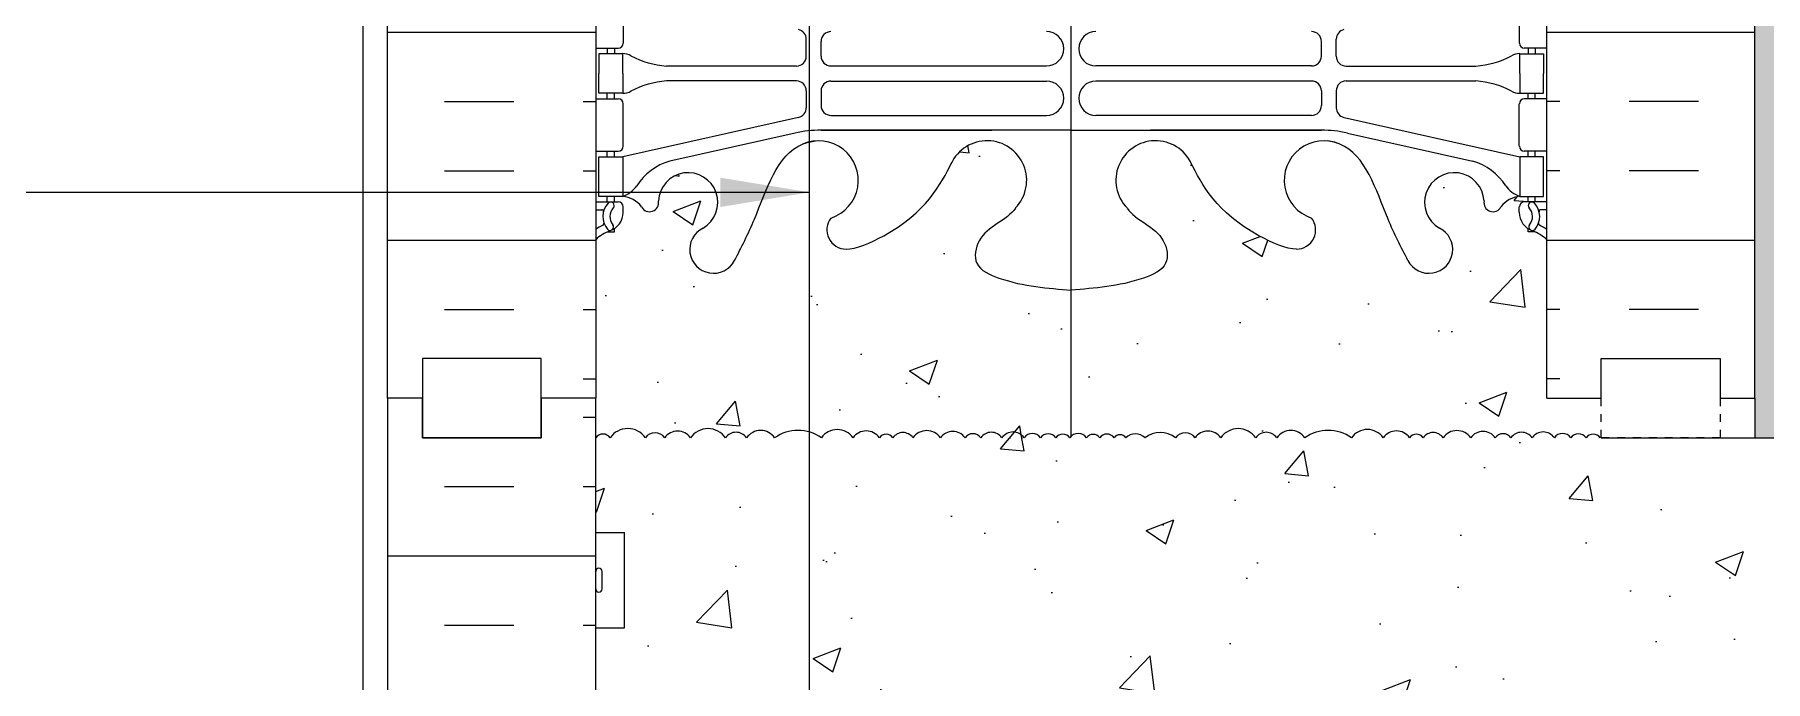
# Model space of a CAD drawing. Header units: inches. Extents: x 99.6 to 151.4, y 81.8 to 160.
# Drawn here: x 117.17 to 139.01, y 137.46 to 145.62 of the extents above; entities that cross this region are included whole.
import ezdxf

# ---------------------------------------------------------------- set-up
doc = ezdxf.new("R2010")
doc.units = ezdxf.units.IN
doc.header["$LTSCALE"] = 0.5
doc.header["$MEASUREMENT"] = 0
doc.linetypes.add('DASHED2', pattern=[0.375, 0.25, -0.125])
for name, color, linetype in [('HATCH', 12, 'Continuous'), ('line25', 2, 'Continuous'), ('LINE3', 3, 'Continuous'), ('LINE50', 5, 'Continuous'), ('LINE9', 9, 'Continuous'), ('TEXT', 4, 'Continuous'), ('Web_Edge', 9, 'Continuous')]:
    doc.layers.add(name, color=color, linetype=linetype)
doc.styles.add('DIM', font='romans.shx', dxfattribs={"width": 0.7})
doc.dimstyles.new('ext_12', dxfattribs={"dimscale": 12, "dimtxt": 0.09375, "dimasz": 0.09375, "dimexe": 0.09375, "dimexo": 0.0625, "dimgap": 0.0625, "dimtad": 1, "dimdec": 1, "dimzin": 3, "dimdsep": 46, "dimlunit": 4, "dimtxsty": 'DIM', "dimcen": 0.09, "dimdle": 0.09375, "dimclrt": 4, "dimadec": 0, "dimazin": 0, "dimtfac": 1, "dimtdec": 1, "dimtmove": 2, "dimatfit": 3, "dimfxl": 1, "dimfrac": 2, "dimtolj": 1, "dimtzin": 0, "dimarcsym": 0})

# ---------------------------------------------------------------- blocks, each defined once
blk = doc.blocks.new('12-inch Hinge Pin Web')
at = {"layer": 'Web_Edge'}
for p, q in [((350.169, 198.016), (350.169, 197.481)), ((361.477, 198.016), (361.477, 197.481)), ((349.823, 197.418), (350.107, 197.418)), ((349.969, 197.418), (349.969, 197.348)), ((350.059, 197.418), (350.059, 197.348)), ((352.48, 197.317), (352.48, 197.53)), ((352.667, 197.318), (352.667, 197.502)), ((358.98, 197.318), (358.98, 197.502)), ((359.167, 197.317), (359.167, 197.53)), ((361.823, 197.418), (361.54, 197.418)), ((361.587, 197.418), (361.587, 197.348)), ((361.677, 197.418), (361.677, 197.348)), ((352.355, 197.192), (350.717, 197.192)), ((352.355, 197.004), (350.717, 197.004)), ((352.792, 197.193), (355.511, 197.193)), ((352.792, 197.003), (355.511, 197.003)), ((358.855, 197.193), (356.135, 197.193)), ((358.855, 197.003), (356.135, 197.003)), ((359.292, 197.192), (360.93, 197.192)), ((359.292, 197.004), (360.93, 197.004)), ((349.823, 196.778), (350.107, 196.778)), ((349.969, 196.778), (349.969, 196.848)), ((350.059, 196.778), (350.059, 196.848)), ((352.48, 196.879), (352.48, 196.667)), ((352.667, 196.878), (352.667, 196.694)), ((358.98, 196.878), (358.98, 196.694)), ((359.167, 196.879), (359.167, 196.667)), ((361.823, 196.778), (361.54, 196.778)), ((361.587, 196.778), (361.587, 196.848)), ((361.677, 196.778), (361.677, 196.848)), ((352.382, 196.545), (350.164, 196.048)), ((350.169, 196.181), (350.169, 196.716)), ((352.792, 196.569), (355.511, 196.569)), ((358.855, 196.569), (356.135, 196.569)), ((359.265, 196.545), (361.482, 196.048)), ((361.477, 196.181), (361.477, 196.716)), ((352.339, 196.347), (350.758, 195.994)), ((352.666, 196.383), (354.823, 196.383)), ((355.823, 196.383), (352.666, 196.383)), ((355.823, 196.383), (358.981, 196.383)), ((358.981, 196.383), (356.823, 196.383)), ((359.308, 196.347), (360.889, 195.994)), ((349.823, 196.118), (350.107, 196.118)), ((349.969, 196.048), (349.969, 196.118)), ((350.059, 196.048), (350.059, 196.118)), ((361.823, 196.118), (361.54, 196.118)), ((361.587, 196.048), (361.587, 196.118)), ((361.677, 196.048), (361.677, 196.118)), ((349.823, 195.478), (350.107, 195.478)), ((349.969, 195.478), (349.969, 195.548)), ((350.059, 195.478), (350.059, 195.548)), ((361.823, 195.478), (361.54, 195.478)), ((361.587, 195.478), (361.587, 195.548)), ((361.677, 195.478), (361.677, 195.548)), ((349.823, 195.378), (349.901, 195.378)), ((350.169, 195.348), (350.169, 195.416)), ((361.477, 195.348), (361.477, 195.416)), ((361.823, 195.378), (361.746, 195.378)), ((349.969, 195.099), (350.059, 195.099)), ((350.059, 195.099), (350.059, 195.141)), ((361.587, 195.099), (361.587, 195.141)), ((361.677, 195.099), (361.587, 195.099))]:
    blk.add_line(p, q, dxfattribs=at)
for points in [[(350.164, 197.098), (350.164, 197.348), (349.864, 197.348), (349.864, 197.098)], [(361.482, 197.098), (361.482, 197.348), (361.782, 197.348), (361.782, 197.098)], [(350.164, 197.098), (350.164, 196.848), (349.864, 196.848), (349.864, 197.098)], [(361.482, 197.098), (361.482, 196.848), (361.782, 196.848), (361.782, 197.098)]]:
    blk.add_lwpolyline(points, dxfattribs=at)
for points in [[(349.864, 196.048), (350.164, 196.048), (350.164, 195.548), (349.864, 195.548)], [(361.782, 196.048), (361.482, 196.048), (361.482, 195.548), (361.782, 195.548)]]:
    blk.add_lwpolyline(points, close=True, dxfattribs=at)
for centre, radius, start, end in [((352.355, 197.53), 0.125, 0, 77.3767), ((359.292, 197.53), 0.125, 102.6233, 180), ((350.107, 197.481), 0.0625, 270, 0), ((352.792, 197.502), 0.125, 90, 180), ((355.511, 197.41), 0.217, 270, 90), ((356.135, 197.41), 0.217, 90, 270), ((358.855, 197.502), 0.125, 0, 90), ((361.54, 197.481), 0.0625, 180, 270), ((350.16, 197.13), 0.219, 60.4937, 88.92), ((350.806, 198.359), 1.17, 242.6365, 265.6505), ((352.355, 197.317), 0.125, 270, 0), ((352.792, 197.318), 0.125, 180, 270), ((358.855, 197.318), 0.125, 270, 360), ((359.292, 197.317), 0.125, 180, 270), ((360.841, 198.359), 1.17, 274.3495, 297.3635), ((361.487, 197.13), 0.219, 91.08, 119.5063), ((350.806, 195.837), 1.17, 94.3495, 117.3635), ((352.355, 196.879), 0.125, 0, 90), ((352.792, 196.878), 0.125, 90, 180), ((355.511, 196.786), 0.217, 270, 90), ((356.135, 196.786), 0.217, 90, 270), ((358.855, 196.878), 0.125, 0, 90), ((359.292, 196.879), 0.125, 90, 180), ((360.841, 195.837), 1.17, 62.6365, 85.6505), ((350.107, 196.716), 0.0625, 0, 90), ((350.16, 197.067), 0.219, 271.08, 299.5063), ((361.487, 197.067), 0.219, 240.4937, 268.92), ((361.54, 196.716), 0.0625, 90, 180), ((352.355, 196.667), 0.125, 282.6233, 0), ((352.792, 196.694), 0.125, 180, 270), ((358.855, 196.694), 0.125, 270, 0), ((359.292, 196.667), 0.125, 180, 257.3767), ((352.666, 194.883), 1.5, 90, 102.5865), ((358.981, 194.883), 1.5, 77.4135, 90), ((350.107, 196.181), 0.0625, 270, 0), ((352.636, 195.75), 0.5, 288.2063, 113.7861), ((354.761, 195.75), 0.5, 315.8125, 155.181), ((356.886, 195.75), 0.5, 24.819, 224.1875), ((359.011, 195.75), 0.5, 66.2139, 251.7937), ((361.54, 196.181), 0.0625, 180, 270), ((350.965, 195.28), 0.743, 106.1893, 147.2081), ((360.682, 195.28), 0.743, 32.7919, 73.8107), ((350.042, 195.891), 0.364, 289.6613, 325.0225), ((350.989, 195.472), 0.375, 300.1325, 177.0763), ((360.657, 195.472), 0.375, 2.9237, 239.8675), ((361.605, 195.891), 0.364, 214.9775, 250.3387), ((350.163, 195.294), 0.25, 137.5391, 219.8855), ((350.012, 195.432), 0.045, 317.5391, 137.5391), ((350.107, 195.416), 0.0625, 360, 90), ((350.127, 195.199), 0.352, 38.4669, 83.8709), ((350.504, 195.467), 0.113, 205.9431, 12.1844), ((361.143, 195.467), 0.113, 167.8156, 334.0569), ((361.52, 195.199), 0.352, 96.1291, 141.5331), ((361.54, 195.416), 0.0625, 90, 180), ((361.635, 195.432), 0.045, 42.4609, 222.4609), ((361.484, 195.294), 0.25, 320.1145, 42.4609), ((349.902, 195.359), 0.0196, 344.5099, 90.5968), ((350.163, 195.294), 0.16, 137.5391, 219.9999), ((349.919, 195.348), 0.25, 289.4712, 360), ((352.982, 195.125), 0.242, 141.7673, 270), ((358.665, 195.125), 0.242, 270, 38.2327), ((361.727, 195.348), 0.25, 180, 250.5288), ((361.484, 195.294), 0.16, 320.0001, 42.4609), ((361.745, 195.359), 0.0196, 89.4032, 195.4901), ((350.169, 194.641), 0.6, 114.9252, 125.2168), ((350.169, 194.641), 0.5, 109.4712, 133.7891), ((349.907, 195.204), 0.021, 296.0043, 16.536), ((350.005, 195.163), 0.045, 220.8121, 38.552), ((351.309, 194.878), 0.3, 116.0575, 332.403), ((360.337, 194.878), 0.3, 207.597, 63.9425), ((361.641, 195.163), 0.045, 141.448, 319.1879), ((361.477, 194.641), 0.5, 46.2109, 70.5288), ((361.74, 195.204), 0.021, 163.464, 243.9957), ((361.477, 194.641), 0.6, 54.7832, 65.0748)]:
    blk.add_arc(centre, radius, start, end, dxfattribs=at)
for points in [[(352.667, 197.323), (352.667, 197.497)], [(358.98, 197.323), (358.98, 197.497)], [(352.667, 196.873), (352.667, 196.699)], [(358.98, 196.873), (358.98, 196.699)]]:
    blk.add_open_spline(points, degree=1, dxfattribs=at)
for points, knots in [([(351.575, 194.739), (351.661, 194.906), (351.914, 195.396), (352.128, 196.145), (352.538, 196.24), (352.595, 196.248)], [0, 0, 0, 0, 0.579211, 1.703896, 1.875321, 1.875321, 1.875321, 1.875321]), ([(360.072, 194.739), (359.986, 194.906), (359.733, 195.396), (359.519, 196.145), (359.109, 196.24), (359.052, 196.248)], [0, 0, 0, 0, 0.579211, 1.703896, 1.875321, 1.875321, 1.875321, 1.875321]), ([(352.982, 194.883), (353.103, 194.881), (353.937, 195.239), (354.176, 195.695), (354.317, 195.979)], [0.038125, 0.038125, 0.038125, 0.038125, 0.320663, 1.258119, 1.258119, 1.258119, 1.258119]), ([(358.665, 194.883), (358.544, 194.881), (357.71, 195.239), (357.471, 195.695), (357.33, 195.979)], [0.038125, 0.038125, 0.038125, 0.038125, 0.320663, 1.258119, 1.258119, 1.258119, 1.258119]), ([(355.119, 195.401), (355.012, 195.238), (354.652, 195.148), (354.575, 194.652), (355.123, 194.416), (355.527, 194.388), (355.823, 194.367)], [0.229407, 0.229407, 0.229407, 0.229407, 0.844432, 1.128849, 1.464331, 2.389004, 2.389004, 2.389004, 2.389004]), ([(356.527, 195.401), (356.635, 195.238), (356.995, 195.148), (357.072, 194.652), (356.524, 194.416), (356.12, 194.388), (355.823, 194.367)], [0.229407, 0.229407, 0.229407, 0.229407, 0.844432, 1.128849, 1.464331, 2.389004, 2.389004, 2.389004, 2.389004])]:
    blk.add_open_spline(points, degree=3, knots=knots, dxfattribs=at)

msp = doc.modelspace()

# ---------------------------------------------------------------- hatches: boundary and pattern name
at = {"layer": 'HATCH'}
h = msp.add_hatch(dxfattribs=at)
h.set_pattern_fill('INSUL', color=256, scale=7, style=0)
h.set_pattern_definition([(0, (-2801.9145, -255.975), (0, 2.625), []), (0, (-2801.9145, -255.1), (0, 2.625), [0.875, -0.875]), (0, (-2801.9145, -254.225), (0, 2.625), [0.875, -0.875])])
h.paths.add_polyline_path([(121.622, 141.034), (122.06, 141.034), (122.06, 141.534), (123.56, 141.534), (123.56, 141.034), (124.247, 141.034), (124.247, 159.034), (123.56, 159.034), (123.56, 159.534), (122.06, 159.534), (122.06, 159.034), (121.622, 159.034)])
h = msp.add_hatch(dxfattribs=at)
h.set_pattern_fill('INSUL', color=256, scale=7, style=0)
h.set_pattern_definition([(180, (3062.4086, -255.975), (0, 2.625), []), (180, (3062.4086, -255.1), (0, 2.625), [0.875, -0.875]), (180, (3062.4086, -254.225), (0, 2.625), [0.875, -0.875])])
h.paths.add_polyline_path([(138.872, 141.034), (138.435, 141.034), (138.435, 141.534), (136.935, 141.534), (136.935, 141.034), (136.247, 141.034), (136.247, 159.034), (136.935, 159.034), (136.935, 159.534), (138.435, 159.534), (138.435, 159.034), (138.872, 159.034)])
h = msp.add_hatch(dxfattribs=at)
h.set_pattern_fill('AR-SAND', color=256, scale=0.5, style=0)
h.set_pattern_definition([(37.5, (-92.5193, 2.6143), (-0.0314967, 0.9634119), [0, -0.76, 0, -0.85, 0, -0.8125]), (7.5, (-92.5193, 2.6143), (0.8848884, 1.411073), [0, -0.41, 0, -0.685, 0, -0.2625]), (327.5, (-93.1343, 2.6143), (1.557071, 0.0028295), [0, -0.25, 0, -0.9, 0, -1.175]), (317.5, (-93.1343, 2.6143), (1.503063, 0.438838), [0, -0.125, 0, -0.59, 0, -0.675])])
h.paths.add_polyline_path([(139.372, 116.947), (138.872, 116.947), (138.872, 114.034), (139.372, 114.034)])
h.paths.add_polyline_path([(139.372, 132.534), (138.872, 132.534), (138.872, 132.06), (139.372, 132.06)])
h.paths.add_polyline_path([(139.372, 117.034), (138.872, 117.034), (138.872, 132.034), (139.372, 132.034)])
h.paths.add_polyline_path([(139.372, 140.534), (138.872, 140.534), (138.872, 159.034), (139.372, 159.034)])
h = msp.add_hatch(dxfattribs=at)
h.set_pattern_fill('AR-CONC', color=256, scale=0.5)
edge = h.paths.add_edge_path()
edge.add_arc((135.901, 142.674), 0.5, 46.2109, 66.4218)
edge.add_line((136.101, 143.132), (136.011, 143.132))
edge.add_line((136.011, 143.132), (136.011, 143.174))
edge.add_arc((136.151, 143.381), 0.25, 180, 235.9442, ccw=False)
edge.add_line((135.901, 143.381), (135.901, 143.448))
edge.add_arc((135.964, 143.448), 0.0625, 90, 180, ccw=False)
edge.add_line((135.964, 143.511), (136.011, 143.511))
edge.add_line((136.011, 143.511), (136.011, 143.581))
edge.add_line((136.011, 143.581), (135.906, 143.581))
edge.add_arc((135.944, 143.231), 0.352, 96.1291, 141.5331)
edge.add_arc((135.566, 143.499), 0.113, 167.8156, 334.0569, ccw=False)
edge.add_arc((135.081, 143.504), 0.375, 2.9237, 239.8675)
edge.add_arc((134.761, 142.91), 0.3, -152.403, 63.9425, ccw=False)
edge.add_spline(control_points=[(134.495, 142.772), (134.429, 142.9), (134.362, 143.029), (134.299, 143.168)], knot_values=[0, 0, 0, 0, 0.447744, 0.447744, 0.447744, 0.447744], degree=3, periodic=0)
edge.add_spline(control_points=[(134.299, 143.168), (134.28, 143.209), (134.202, 143.387), (134.13, 143.586), (134.066, 143.728)], knot_values=[0.447744, 0.447744, 0.447744, 0.447744, 0.579211, 1.009728, 1.009728, 1.009728, 1.009728], degree=3, periodic=0)
edge.add_spline(control_points=[(134.066, 143.728), (134.05, 143.763), (134.034, 143.798), (134.017, 143.831)], knot_values=[1.009728, 1.009728, 1.009728, 1.009728, 1.116334, 1.116334, 1.116334, 1.116334], degree=3, periodic=0)
edge.add_spline(control_points=[(134.017, 143.831), (134.003, 143.858), (133.989, 143.885), (133.974, 143.91)], knot_values=[1.116334, 1.116334, 1.116334, 1.116334, 1.201719, 1.201719, 1.201719, 1.201719], degree=3, periodic=0)
edge.add_spline(control_points=[(133.974, 143.91), (133.96, 143.934), (133.946, 143.957), (133.931, 143.98)], knot_values=[1.201719, 1.201719, 1.201719, 1.201719, 1.282554, 1.282554, 1.282554, 1.282554], degree=3, periodic=0)
edge.add_spline(control_points=[(133.931, 143.98), (133.92, 143.996), (133.909, 144.011), (133.898, 144.026)], knot_values=[1.282554, 1.282554, 1.282554, 1.282554, 1.339568, 1.339568, 1.339568, 1.339568], degree=3, periodic=0)
edge.add_spline(control_points=[(133.898, 144.026), (133.887, 144.04), (133.877, 144.054), (133.865, 144.068)], knot_values=[1.339568, 1.339568, 1.339568, 1.339568, 1.393854, 1.393854, 1.393854, 1.393854], degree=3, periodic=0)
edge.add_spline(control_points=[(133.865, 144.068), (133.853, 144.082), (133.841, 144.095), (133.828, 144.108)], knot_values=[1.393854, 1.393854, 1.393854, 1.393854, 1.451471, 1.451471, 1.451471, 1.451471], degree=3, periodic=0)
edge.add_spline(control_points=[(133.828, 144.108), (133.816, 144.12), (133.804, 144.132), (133.791, 144.143)], knot_values=[1.451471, 1.451471, 1.451471, 1.451471, 1.505342, 1.505342, 1.505342, 1.505342], degree=3, periodic=0)
edge.add_spline(control_points=[(133.791, 144.143), (133.778, 144.155), (133.764, 144.166), (133.749, 144.177)], knot_values=[1.505342, 1.505342, 1.505342, 1.505342, 1.563384, 1.563384, 1.563384, 1.563384], degree=3, periodic=0)
edge.add_spline(control_points=[(133.749, 144.177), (133.736, 144.186), (133.722, 144.195), (133.708, 144.204)], knot_values=[1.563384, 1.563384, 1.563384, 1.563384, 1.616944, 1.616944, 1.616944, 1.616944], degree=3, periodic=0)
edge.add_spline(control_points=[(133.708, 144.204), (133.697, 144.211), (133.685, 144.217), (133.673, 144.223)], knot_values=[1.616944, 1.616944, 1.616944, 1.616944, 1.660465, 1.660465, 1.660465, 1.660465], degree=3, periodic=0)
edge.add_spline(control_points=[(133.673, 144.223), (133.662, 144.229), (133.651, 144.234), (133.64, 144.238)], knot_values=[1.660465, 1.660465, 1.660465, 1.660465, 1.69951, 1.69951, 1.69951, 1.69951], degree=3, periodic=0)
edge.add_spline(control_points=[(133.64, 144.238), (133.639, 144.239), (133.637, 144.239), (133.636, 144.24)], knot_values=[1.69951, 1.69951, 1.69951, 1.69951, 1.703896, 1.703896, 1.703896, 1.703896], degree=3, periodic=0)
edge.add_spline(control_points=[(133.636, 144.24), (133.626, 144.244), (133.616, 144.247), (133.606, 144.251)], knot_values=[1.703896, 1.703896, 1.703896, 1.703896, 1.737704, 1.737704, 1.737704, 1.737704], degree=3, periodic=0)
edge.add_spline(control_points=[(133.606, 144.251), (133.594, 144.255), (133.58, 144.259), (133.567, 144.262)], knot_values=[1.737704, 1.737704, 1.737704, 1.737704, 1.78039, 1.78039, 1.78039, 1.78039], degree=3, periodic=0)
edge.add_spline(control_points=[(133.567, 144.262), (133.553, 144.266), (133.539, 144.269), (133.525, 144.272)], knot_values=[1.78039, 1.78039, 1.78039, 1.78039, 1.824512, 1.824512, 1.824512, 1.824512], degree=3, periodic=0)
edge.add_spline(control_points=[(133.525, 144.272), (133.509, 144.275), (133.492, 144.278), (133.476, 144.281)], knot_values=[1.824512, 1.824512, 1.824512, 1.824512, 1.875321, 1.875321, 1.875321, 1.875321], degree=3, periodic=0)
edge.add_arc((133.435, 143.782), 0.5, 85.2926, 251.7937)
edge.add_arc((133.088, 143.157), 0.242, -90, 38.2327, ccw=False)
edge.add_spline(control_points=[(133.088, 142.915), (133.08, 142.915), (133.072, 142.916), (133.063, 142.916)], knot_values=[0.038125, 0.038125, 0.038125, 0.038125, 0.057026, 0.057026, 0.057026, 0.057026], degree=3, periodic=0)
edge.add_spline(control_points=[(133.063, 142.916), (133.054, 142.917), (133.046, 142.918), (133.037, 142.919)], knot_values=[0.057026, 0.057026, 0.057026, 0.057026, 0.075602, 0.075602, 0.075602, 0.075602], degree=3, periodic=0)
edge.add_spline(control_points=[(133.037, 142.919), (133.027, 142.92), (133.017, 142.922), (133.008, 142.924)], knot_values=[0.075602, 0.075602, 0.075602, 0.075602, 0.094826, 0.094826, 0.094826, 0.094826], degree=3, periodic=0)
edge.add_spline(control_points=[(133.008, 142.924), (132.997, 142.926), (132.987, 142.928), (132.977, 142.931)], knot_values=[0.094826, 0.094826, 0.094826, 0.094826, 0.114375, 0.114375, 0.114375, 0.114375], degree=3, periodic=0)
edge.add_spline(control_points=[(132.977, 142.931), (132.957, 142.936), (132.936, 142.942), (132.914, 142.949)], knot_values=[0.114375, 0.114375, 0.114375, 0.114375, 0.151528, 0.151528, 0.151528, 0.151528], degree=3, periodic=0)
edge.add_spline(control_points=[(132.914, 142.949), (132.892, 142.956), (132.869, 142.965), (132.846, 142.974)], knot_values=[0.151528, 0.151528, 0.151528, 0.151528, 0.190624, 0.190624, 0.190624, 0.190624], degree=3, periodic=0)
edge.add_spline(control_points=[(132.846, 142.974), (132.801, 142.991), (132.756, 143.012), (132.711, 143.033)], knot_values=[0.190624, 0.190624, 0.190624, 0.190624, 0.264927, 0.264927, 0.264927, 0.264927], degree=3, periodic=0)
edge.add_spline(control_points=[(132.711, 143.033), (132.678, 143.05), (132.588, 143.096), (132.508, 143.144), (132.46, 143.175)], knot_values=[0.264927, 0.264927, 0.264927, 0.264927, 0.320663, 0.41613, 0.41613, 0.41613, 0.41613], degree=3, periodic=0)
edge.add_spline(control_points=[(132.46, 143.175), (132.424, 143.199), (132.39, 143.222), (132.358, 143.246)], knot_values=[0.41613, 0.41613, 0.41613, 0.41613, 0.48854, 0.48854, 0.48854, 0.48854], degree=3, periodic=0)
edge.add_spline(control_points=[(132.358, 143.246), (132.323, 143.272), (132.289, 143.299), (132.258, 143.325)], knot_values=[0.48854, 0.48854, 0.48854, 0.48854, 0.567328, 0.567328, 0.567328, 0.567328], degree=3, periodic=0)
edge.add_spline(control_points=[(132.258, 143.325), (132.23, 143.349), (132.203, 143.373), (132.177, 143.398)], knot_values=[0.567328, 0.567328, 0.567328, 0.567328, 0.639328, 0.639328, 0.639328, 0.639328], degree=3, periodic=0)
edge.add_spline(control_points=[(132.177, 143.398), (132.149, 143.425), (132.123, 143.452), (132.098, 143.479)], knot_values=[0.639328, 0.639328, 0.639328, 0.639328, 0.718521, 0.718521, 0.718521, 0.718521], degree=3, periodic=0)
edge.add_spline(control_points=[(132.098, 143.479), (132.076, 143.503), (132.055, 143.527), (132.035, 143.551)], knot_values=[0.718521, 0.718521, 0.718521, 0.718521, 0.789856, 0.789856, 0.789856, 0.789856], degree=3, periodic=0)
edge.add_spline(control_points=[(132.035, 143.551), (132.013, 143.579), (131.992, 143.606), (131.973, 143.633)], knot_values=[0.789856, 0.789856, 0.789856, 0.789856, 0.869703, 0.869703, 0.869703, 0.869703], degree=3, periodic=0)
edge.add_spline(control_points=[(131.973, 143.633), (131.952, 143.661), (131.933, 143.689), (131.915, 143.717)], knot_values=[0.869703, 0.869703, 0.869703, 0.869703, 0.95312, 0.95312, 0.95312, 0.95312], degree=3, periodic=0)
edge.add_spline(control_points=[(131.915, 143.717), (131.885, 143.765), (131.857, 143.813), (131.832, 143.859)], knot_values=[0.95312, 0.95312, 0.95312, 0.95312, 1.0964, 1.0964, 1.0964, 1.0964], degree=3, periodic=0)
edge.add_spline(control_points=[(131.832, 143.859), (131.807, 143.904), (131.785, 143.949), (131.763, 143.992)], knot_values=[1.0964, 1.0964, 1.0964, 1.0964, 1.237398, 1.237398, 1.237398, 1.237398], degree=3, periodic=0)
edge.add_arc((131.31, 143.782), 0.5, 24.819, 224.1875)
edge.add_spline(control_points=[(130.951, 143.434), (131.059, 143.271), (131.419, 143.18), (131.495, 142.685), (130.947, 142.449), (130.543, 142.42), (130.247, 142.399)], knot_values=[0.229407, 0.229407, 0.229407, 0.229407, 0.844432, 1.128849, 1.464331, 2.389004, 2.389004, 2.389004, 2.389004], degree=3, periodic=0)
edge.add_spline(control_points=[(130.247, 142.399), (129.951, 142.42), (129.547, 142.449), (128.999, 142.685), (129.075, 143.18), (129.435, 143.271), (129.543, 143.434)], knot_values=[0.229407, 0.229407, 0.229407, 0.229407, 1.15408, 1.489562, 1.773979, 2.389004, 2.389004, 2.389004, 2.389004], degree=3, periodic=0)
edge.add_arc((129.185, 143.782), 0.5, 315.8125, 515.181)
edge.add_spline(control_points=[(128.731, 143.992), (128.709, 143.949), (128.687, 143.904), (128.662, 143.859)], knot_values=[1.0964, 1.0964, 1.0964, 1.0964, 1.237398, 1.237398, 1.237398, 1.237398], degree=3, periodic=0)
edge.add_spline(control_points=[(128.662, 143.859), (128.622, 143.786), (128.577, 143.71), (128.521, 143.633)], knot_values=[0.869703, 0.869703, 0.869703, 0.869703, 1.0964, 1.0964, 1.0964, 1.0964], degree=3, periodic=0)
edge.add_spline(control_points=[(128.521, 143.633), (128.502, 143.606), (128.481, 143.579), (128.459, 143.551)], knot_values=[0.789856, 0.789856, 0.789856, 0.789856, 0.869703, 0.869703, 0.869703, 0.869703], degree=3, periodic=0)
edge.add_spline(control_points=[(128.459, 143.551), (128.439, 143.527), (128.418, 143.503), (128.396, 143.479)], knot_values=[0.718521, 0.718521, 0.718521, 0.718521, 0.789856, 0.789856, 0.789856, 0.789856], degree=3, periodic=0)
edge.add_spline(control_points=[(128.396, 143.479), (128.371, 143.452), (128.345, 143.425), (128.317, 143.398)], knot_values=[0.639328, 0.639328, 0.639328, 0.639328, 0.718521, 0.718521, 0.718521, 0.718521], degree=3, periodic=0)
edge.add_spline(control_points=[(128.317, 143.398), (128.291, 143.373), (128.264, 143.349), (128.236, 143.325)], knot_values=[0.567329, 0.567329, 0.567329, 0.567329, 0.639328, 0.639328, 0.639328, 0.639328], degree=3, periodic=0)
edge.add_spline(control_points=[(128.236, 143.325), (128.205, 143.299), (128.172, 143.272), (128.136, 143.246)], knot_values=[0.48854, 0.48854, 0.48854, 0.48854, 0.567329, 0.567329, 0.567329, 0.567329], degree=3, periodic=0)
edge.add_spline(control_points=[(128.136, 143.246), (128.104, 143.222), (128.07, 143.199), (128.034, 143.175)], knot_values=[0.416132, 0.416132, 0.416132, 0.416132, 0.48854, 0.48854, 0.48854, 0.48854], degree=3, periodic=0)
edge.add_spline(control_points=[(128.034, 143.175), (127.995, 143.15), (127.954, 143.125), (127.91, 143.101)], knot_values=[0.337944, 0.337944, 0.337944, 0.337944, 0.416132, 0.416132, 0.416132, 0.416132], degree=3, periodic=0)
edge.add_spline(control_points=[(127.91, 143.101), (127.901, 143.095), (127.859, 143.072), (127.816, 143.05), (127.783, 143.033)], knot_values=[0.264927, 0.264927, 0.264927, 0.264927, 0.282208, 0.337944, 0.337944, 0.337944, 0.337944], degree=3, periodic=0)
edge.add_spline(control_points=[(127.783, 143.033), (127.738, 143.012), (127.693, 142.991), (127.648, 142.974)], knot_values=[0.190624, 0.190624, 0.190624, 0.190624, 0.264927, 0.264927, 0.264927, 0.264927], degree=3, periodic=0)
edge.add_spline(control_points=[(127.648, 142.974), (127.625, 142.965), (127.602, 142.956), (127.58, 142.949)], knot_values=[0.151527, 0.151527, 0.151527, 0.151527, 0.190624, 0.190624, 0.190624, 0.190624], degree=3, periodic=0)
edge.add_spline(control_points=[(127.58, 142.949), (127.558, 142.942), (127.538, 142.936), (127.518, 142.931)], knot_values=[0.114375, 0.114375, 0.114375, 0.114375, 0.151527, 0.151527, 0.151527, 0.151527], degree=3, periodic=0)
edge.add_spline(control_points=[(127.518, 142.931), (127.507, 142.928), (127.497, 142.926), (127.487, 142.924)], knot_values=[0.094827, 0.094827, 0.094827, 0.094827, 0.114375, 0.114375, 0.114375, 0.114375], degree=3, periodic=0)
edge.add_spline(control_points=[(127.487, 142.924), (127.477, 142.922), (127.467, 142.92), (127.458, 142.919)], knot_values=[0.075602, 0.075602, 0.075602, 0.075602, 0.094827, 0.094827, 0.094827, 0.094827], degree=3, periodic=0)
edge.add_spline(control_points=[(127.458, 142.919), (127.448, 142.918), (127.44, 142.917), (127.431, 142.916)], knot_values=[0.057028, 0.057028, 0.057028, 0.057028, 0.075602, 0.075602, 0.075602, 0.075602], degree=3, periodic=0)
edge.add_spline(control_points=[(127.431, 142.916), (127.422, 142.916), (127.414, 142.915), (127.406, 142.915)], knot_values=[0.038125, 0.038125, 0.038125, 0.038125, 0.057028, 0.057028, 0.057028, 0.057028], degree=3, periodic=0)
edge.add_arc((127.406, 143.157), 0.242, 141.7673, 270.7686, ccw=False)
edge.add_arc((127.06, 143.782), 0.5, 288.2063, 454.7074)
edge.add_spline(control_points=[(127.019, 144.281), (127.002, 144.278), (126.985, 144.275), (126.969, 144.272)], knot_values=[1.824512, 1.824512, 1.824512, 1.824512, 1.875321, 1.875321, 1.875321, 1.875321], degree=3, periodic=0)
edge.add_spline(control_points=[(126.969, 144.272), (126.955, 144.269), (126.941, 144.266), (126.927, 144.262)], knot_values=[1.78039, 1.78039, 1.78039, 1.78039, 1.824512, 1.824512, 1.824512, 1.824512], degree=3, periodic=0)
edge.add_spline(control_points=[(126.927, 144.262), (126.914, 144.259), (126.901, 144.255), (126.888, 144.251)], knot_values=[1.737704, 1.737704, 1.737704, 1.737704, 1.78039, 1.78039, 1.78039, 1.78039], degree=3, periodic=0)
edge.add_spline(control_points=[(126.888, 144.251), (126.878, 144.247), (126.868, 144.244), (126.858, 144.24)], knot_values=[1.703896, 1.703896, 1.703896, 1.703896, 1.737704, 1.737704, 1.737704, 1.737704], degree=3, periodic=0)
edge.add_spline(control_points=[(126.858, 144.24), (126.857, 144.239), (126.855, 144.239), (126.854, 144.238)], knot_values=[1.69951, 1.69951, 1.69951, 1.69951, 1.703896, 1.703896, 1.703896, 1.703896], degree=3, periodic=0)
edge.add_spline(control_points=[(126.854, 144.238), (126.843, 144.234), (126.832, 144.229), (126.821, 144.223)], knot_values=[1.660465, 1.660465, 1.660465, 1.660465, 1.69951, 1.69951, 1.69951, 1.69951], degree=3, periodic=0)
edge.add_spline(control_points=[(126.821, 144.223), (126.809, 144.217), (126.797, 144.211), (126.786, 144.204)], knot_values=[1.616944, 1.616944, 1.616944, 1.616944, 1.660465, 1.660465, 1.660465, 1.660465], degree=3, periodic=0)
edge.add_spline(control_points=[(126.786, 144.204), (126.772, 144.195), (126.758, 144.186), (126.745, 144.177)], knot_values=[1.563384, 1.563384, 1.563384, 1.563384, 1.616944, 1.616944, 1.616944, 1.616944], degree=3, periodic=0)
edge.add_spline(control_points=[(126.745, 144.177), (126.73, 144.166), (126.716, 144.155), (126.703, 144.143)], knot_values=[1.505342, 1.505342, 1.505342, 1.505342, 1.563384, 1.563384, 1.563384, 1.563384], degree=3, periodic=0)
edge.add_spline(control_points=[(126.703, 144.143), (126.69, 144.132), (126.678, 144.12), (126.666, 144.108)], knot_values=[1.451471, 1.451471, 1.451471, 1.451471, 1.505342, 1.505342, 1.505342, 1.505342], degree=3, periodic=0)
edge.add_spline(control_points=[(126.666, 144.108), (126.653, 144.095), (126.641, 144.082), (126.629, 144.068)], knot_values=[1.393854, 1.393854, 1.393854, 1.393854, 1.451471, 1.451471, 1.451471, 1.451471], degree=3, periodic=0)
edge.add_spline(control_points=[(126.629, 144.068), (126.618, 144.054), (126.607, 144.04), (126.596, 144.026)], knot_values=[1.339568, 1.339568, 1.339568, 1.339568, 1.393854, 1.393854, 1.393854, 1.393854], degree=3, periodic=0)
edge.add_spline(control_points=[(126.596, 144.026), (126.585, 144.011), (126.574, 143.996), (126.563, 143.98)], knot_values=[1.282554, 1.282554, 1.282554, 1.282554, 1.339568, 1.339568, 1.339568, 1.339568], degree=3, periodic=0)
edge.add_spline(control_points=[(126.563, 143.98), (126.548, 143.957), (126.534, 143.934), (126.52, 143.91)], knot_values=[1.201719, 1.201719, 1.201719, 1.201719, 1.282554, 1.282554, 1.282554, 1.282554], degree=3, periodic=0)
edge.add_spline(control_points=[(126.52, 143.91), (126.505, 143.885), (126.491, 143.858), (126.477, 143.831)], knot_values=[1.116334, 1.116334, 1.116334, 1.116334, 1.201719, 1.201719, 1.201719, 1.201719], degree=3, periodic=0)
edge.add_spline(control_points=[(126.477, 143.831), (126.46, 143.798), (126.444, 143.763), (126.428, 143.728)], knot_values=[1.009728, 1.009728, 1.009728, 1.009728, 1.116334, 1.116334, 1.116334, 1.116334], degree=3, periodic=0)
edge.add_spline(control_points=[(126.428, 143.728), (126.364, 143.586), (126.292, 143.387), (126.214, 143.209), (126.195, 143.168)], knot_values=[0.447744, 0.447744, 0.447744, 0.447744, 0.878261, 1.009728, 1.009728, 1.009728, 1.009728], degree=3, periodic=0)
edge.add_spline(control_points=[(126.195, 143.168), (126.132, 143.029), (126.065, 142.9), (125.999, 142.772)], knot_values=[0, 0, 0, 0, 0.447744, 0.447744, 0.447744, 0.447744], degree=3, periodic=0)
edge.add_arc((125.733, 142.91), 0.3, 116.0575, 333.1146, ccw=False)
edge.add_arc((125.413, 143.504), 0.375, 300.1325, 537.0763)
edge.add_arc((124.928, 143.499), 0.113, -154.0569, 12.1844, ccw=False)
edge.add_arc((124.551, 143.231), 0.352, 38.4669, 83.8709)
edge.add_line((124.588, 143.581), (124.483, 143.581))
edge.add_line((124.483, 143.581), (124.483, 143.511))
edge.add_line((124.483, 143.511), (124.531, 143.511))
edge.add_arc((124.531, 143.448), 0.0625, 0, 90, ccw=False)
edge.add_line((124.593, 143.448), (124.593, 143.381))
edge.add_arc((124.343, 143.381), 0.25, 304.0558, 360, ccw=False)
edge.add_line((124.483, 143.174), (124.483, 143.132))
edge.add_line((124.483, 143.132), (124.393, 143.132))
edge.add_arc((124.593, 142.674), 0.5, 113.5782, 133.7891)
edge.add_line((124.247, 143.034), (124.247, 141.034))
edge.add_line((124.247, 141.034), (124.247, 140.535))
edge.add_arc((124.338, 140.472), 0.111, 34.8889, 145.1111, ccw=False)
edge.add_arc((124.652, 140.379), 0.272, 35, 145, ccw=False)
edge.add_arc((124.997, 140.449), 0.149, 35, 145, ccw=False)
edge.add_arc((125.281, 140.421), 0.198, 35, 145, ccw=False)
edge.add_arc((125.664, 140.38), 0.27, 35, 145, ccw=False)
edge.add_arc((126.018, 140.442), 0.162, 35, 145, ccw=False)
edge.add_arc((126.328, 140.411), 0.217, 35, 145, ccw=False)
edge.add_arc((126.8, 140.109), 0.518, 55.3438, 124.6562, ccw=False)
edge.add_arc((127.294, 140.395), 0.244, 35, 145, ccw=False)
edge.add_arc((127.66, 140.419), 0.203, 35, 145, ccw=False)
edge.add_arc((127.912, 140.475), 0.104, 35, 145, ccw=False)
edge.add_arc((128.123, 140.446), 0.154, 35, 145, ccw=False)
edge.add_arc((128.424, 140.413), 0.213, 35, 145, ccw=False)
edge.add_arc((128.753, 140.426), 0.189, 35, 145, ccw=False)
edge.add_arc((129.007, 140.466), 0.121, 35, 145, ccw=False)
edge.add_arc((129.239, 140.441), 0.163, 35, 145, ccw=False)
edge.add_arc((129.513, 140.437), 0.171, 35, 145, ccw=False)
edge.add_arc((129.756, 140.463), 0.126, 35, 145, ccw=False)
edge.add_arc((129.957, 140.467), 0.119, 35, 145, ccw=False)
edge.add_arc((130.142, 140.473), 0.107, 35, 145, ccw=False)
edge.add_arc((130.336, 140.461), 0.129, 35, 145, ccw=False)
edge.add_arc((130.524, 140.477), 0.1, 35, 145, ccw=False)
edge.add_arc((130.697, 140.471), 0.111, 35, 145, ccw=False)
edge.add_arc((130.862, 140.483), 0.0907, 35, 145, ccw=False)
edge.add_arc((131.058, 140.414), 0.171, 44.9752, 135.0248, ccw=False)
edge.add_arc((131.371, 140.278), 0.321, 53.0402, 126.9598, ccw=False)
edge.add_arc((131.686, 140.449), 0.149, 35, 145, ccw=False)
edge.add_arc((131.971, 140.421), 0.198, 35, 145, ccw=False)
edge.add_arc((132.354, 140.38), 0.27, 35, 145, ccw=False)
edge.add_arc((132.708, 140.442), 0.162, 35, 145, ccw=False)
edge.add_arc((133.018, 140.411), 0.217, 35, 145, ccw=False)
edge.add_arc((133.49, 140.109), 0.518, 55.3438, 124.6562, ccw=False)
edge.add_arc((133.984, 140.395), 0.244, 35, 145, ccw=False)
edge.add_arc((134.35, 140.419), 0.203, 35, 145, ccw=False)
edge.add_arc((134.601, 140.475), 0.104, 35, 145, ccw=False)
edge.add_arc((134.813, 140.446), 0.154, 35, 145, ccw=False)
edge.add_arc((135.113, 140.413), 0.213, 35, 145, ccw=False)
edge.add_arc((135.442, 140.426), 0.189, 35, 145, ccw=False)
edge.add_arc((135.696, 140.466), 0.121, 35, 145, ccw=False)
edge.add_arc((135.929, 140.441), 0.163, 35, 145, ccw=False)
edge.add_arc((136.203, 140.437), 0.171, 35, 145, ccw=False)
edge.add_arc((136.446, 140.463), 0.126, 35, 145, ccw=False)
edge.add_arc((136.646, 140.467), 0.119, 35, 145, ccw=False)
edge.add_arc((136.832, 140.473), 0.107, 35, 145, ccw=False)
edge.add_arc((137.025, 140.461), 0.129, 134.7339, 145, ccw=False)
edge.add_line((136.935, 140.553), (136.935, 141.034))
edge.add_line((136.935, 141.034), (136.247, 141.034))
edge.add_line((136.247, 141.034), (136.247, 143.034))
h = msp.add_hatch(dxfattribs=at)
h.set_pattern_fill('INSUL', color=256, scale=7, style=0)
h.set_pattern_definition([(0, (-2801.9145, 538.044), (0, -2.625), []), (0, (-2801.9145, 537.169), (0, -2.625), [0.875, -0.875]), (0, (-2801.9145, 536.294), (0, -2.625), [0.875, -0.875])])
h.paths.add_polyline_path([(121.622, 123.034), (122.06, 123.034), (122.06, 122.534), (123.56, 122.534), (123.56, 123.034), (124.247, 123.034), (124.247, 141.034), (123.56, 141.034), (123.56, 140.534), (122.06, 140.534), (122.06, 141.034), (121.622, 141.034)])
h = msp.add_hatch(dxfattribs=at)
h.set_pattern_fill('AR-CONC', color=256, scale=0.5)
h.paths.add_polyline_path([(150.098, 135.534), (149.098, 136.534), (150.098, 136.534), (151.098, 136.534), (150.098, 137.534), (150.098, 140.534), (136.935, 140.534), (136.935, 140.553, 0.044824), (136.92, 140.535, 0.520567), (136.744, 140.535, 0.520567), (136.549, 140.535, 0.520567), (136.343, 140.535, 0.520567), (136.062, 140.535, 0.520567), (135.795, 140.535, 0.520567), (135.597, 140.535, 0.520567), (135.288, 140.535, 0.520567), (134.939, 140.535, 0.520567), (134.687, 140.535, 0.520567), (134.516, 140.535, 0.520567), (134.184, 140.535, 0.520567), (133.784, 140.535, 0.312003), (133.195, 140.535, 0.520567), (132.84, 140.535, 0.520567), (132.575, 140.535, 0.520567), (132.133, 140.535, 0.520567), (131.809, 140.535, 0.520567), (131.564, 140.535, 0.334205), (131.178, 140.535, 0.414468), (130.937, 140.535, 0.520567), (130.788, 140.535, 0.520567), (130.606, 140.535, 0.520567), (130.441, 140.535, 0.520567), (130.23, 140.535, 0.520567), (130.054, 140.535, 0.520567), (129.859, 140.535, 0.520567), (129.653, 140.535, 0.520567), (129.373, 140.535, 0.520567), (129.106, 140.535, 0.520567), (128.908, 140.535, 0.520567), (128.598, 140.535, 0.520567), (128.25, 140.535, 0.520567), (127.997, 140.535, 0.520567), (127.826, 140.535, 0.520567), (127.494, 140.535, 0.520567), (127.095, 140.535, 0.312003), (126.505, 140.535, 0.520567), (126.151, 140.535, 0.520567), (125.885, 140.535, 0.520567), (125.443, 140.535, 0.520567), (125.119, 140.535, 0.520567), (124.874, 140.535, 0.520567), (124.429, 140.535, 0.5218), (124.247, 140.535), (124.247, 139.339), (124.612, 139.339), (124.612, 138.139), (124.247, 138.139), (124.247, 137.389), (124.612, 137.389), (124.612, 136.189), (124.247, 136.189), (124.247, 135.439), (124.612, 135.439), (124.612, 134.239), (124.247, 134.239), (124.247, 133.489), (124.612, 133.489), (124.612, 132.409), (124.247, 132.409), (124.247, 132.284, -0.5218), (124.429, 132.284, -0.520567), (124.874, 132.284, -0.520567), (125.119, 132.284, -0.520567), (125.443, 132.284, -0.520567), (125.885, 132.284, -0.520567), (126.151, 132.284, -0.520567), (126.505, 132.284, -0.312003), (127.095, 132.284, -0.520567), (127.494, 132.284, -0.520567), (127.826, 132.284, -0.520567), (127.997, 132.284, -0.520567), (128.25, 132.284, -0.520567), (128.598, 132.284, -0.520567), (128.908, 132.284, -0.520567), (129.106, 132.284, -0.520567), (129.373, 132.284, -0.520567), (129.653, 132.284, -0.520567), (129.859, 132.284, -0.520567), (130.054, 132.284, -0.520567), (130.23, 132.284, -0.520567), (130.441, 132.284, -0.520567), (130.606, 132.284, -0.520567), (130.788, 132.284, -0.520567), (130.937, 132.284, -0.5218), (131.118, 132.284, -0.520567), (131.564, 132.284, -0.520567), (131.809, 132.284, -0.520567), (132.133, 132.284, -0.520567), (132.575, 132.284, -0.520567), (132.84, 132.284, -0.520567), (133.195, 132.284, -0.312003), (133.784, 132.284, -0.520567), (134.184, 132.284, -0.520567), (134.516, 132.284, -0.520567), (134.687, 132.284, -0.520567), (134.939, 132.284, -0.520567), (135.288, 132.284, -0.520567), (135.597, 132.284, -0.520567), (135.795, 132.284, -0.520567), (136.062, 132.284, -0.315632), (136.247, 132.352), (136.247, 132.534), (150.098, 132.534)])

# ---------------------------------------------------------------- linework, layer by layer
for points in [[(130.937, 140.535, 0.520567), (130.788, 140.535, 0.520567), (130.606, 140.535, 0.520567), (130.441, 140.535, 0.520567), (130.23, 140.535, 0.520567), (130.054, 140.535, 0.520567), (129.859, 140.535, 0.520567), (129.653, 140.535, 0.520567), (129.373, 140.535, 0.520567), (129.106, 140.535, 0.520567), (128.908, 140.535, 0.520567), (128.598, 140.535, 0.520567), (128.25, 140.535, 0.520567), (127.997, 140.535, 0.520567), (127.826, 140.535, 0.520567), (127.494, 140.535, 0.520567), (127.095, 140.535, 0.312003), (126.505, 140.535, 0.520567), (126.151, 140.535, 0.520567), (125.885, 140.535, 0.520567), (125.443, 140.535, 0.520567), (125.119, 140.535, 0.520567), (124.874, 140.535, 0.520567), (124.429, 140.535, 0.5218), (124.247, 140.535)], [(136.935, 140.553, 0.044824), (136.92, 140.535, 0.520567), (136.744, 140.535, 0.520567), (136.549, 140.535, 0.520567), (136.343, 140.535, 0.520567), (136.062, 140.535, 0.520567), (135.795, 140.535, 0.520567), (135.597, 140.535, 0.520567), (135.288, 140.535, 0.520567), (134.939, 140.535, 0.520567), (134.687, 140.535, 0.520567), (134.516, 140.535, 0.520567), (134.184, 140.535, 0.520567), (133.784, 140.535, 0.312003), (133.195, 140.535, 0.520567), (132.84, 140.535, 0.520567), (132.575, 140.535, 0.520567), (132.133, 140.535, 0.520567), (131.809, 140.535, 0.520567), (131.564, 140.535, 0.334205), (131.178, 140.535, 0.414468), (130.937, 140.535)]]:
    msp.add_lwpolyline(points, format="xyb", dxfattribs=at)
at = {"layer": 'line25'}
for p, q in [((124.247, 159.034), (124.247, 141.034)), ((136.247, 141.034), (136.247, 159.034)), ((124.247, 123.034), (124.247, 141.034)), ((136.935, 140.534), (150.098, 140.534)), ((124.247, 139.339), (124.612, 139.339)), ((124.612, 138.139), (124.612, 139.339)), ((124.247, 138.629), (124.247, 138.849)), ((124.247, 138.794), (124.247, 138.794)), ((124.247, 138.684), (124.247, 138.684)), ((124.287, 138.889), (124.287, 138.889)), ((124.327, 138.629), (124.327, 138.849)), ((124.287, 138.589), (124.287, 138.589)), ((124.247, 138.139), (124.612, 138.139))]:
    msp.add_line(p, q, dxfattribs=at)
for centre, start, end in [((124.287, 138.849), 90, 180), ((124.287, 138.849), 360, 90), ((124.287, 138.629), 180, 270), ((124.287, 138.629), 270, 0)]:
    msp.add_arc(centre, 0.04, start, end, dxfattribs=at)
at = {"layer": 'LINE3'}
for p, q in [((126.945, 114.357), (126.945, 159.034)), ((130.247, 140.555), (130.247, 158.034))]:
    msp.add_line(p, q, dxfattribs=at)
at = {"layer": 'LINE50'}
for p, q in [((121.622, 141.034), (121.622, 159.034)), ((138.872, 141.034), (138.872, 159.034)), ((121.622, 141.034), (121.622, 123.034)), ((121.622, 141.034), (121.622, 141.034))]:
    msp.add_line(p, q, dxfattribs=at)
for points in [[(124.247, 141.034), (123.56, 141.034), (123.56, 141.534), (122.06, 141.534), (122.06, 141.034), (121.622, 141.034)], [(136.247, 141.034), (136.935, 141.034), (136.935, 141.534), (138.435, 141.534), (138.435, 141.034), (138.872, 141.034)], [(124.247, 141.034), (123.56, 141.034), (123.56, 140.534), (122.06, 140.534), (122.06, 141.034), (121.622, 141.034)]]:
    msp.add_lwpolyline(points, dxfattribs=at)
at = {"layer": 'LINE9'}
for p, q in [((121.31, 159.034), (121.31, 132.284)), ((138.872, 141.034), (138.872, 140.534))]:
    msp.add_line(p, q, dxfattribs=at)
msp.add_lwpolyline([(122.06, 141.034), (122.06, 141.034), (122.06, 140.534), (123.56, 140.534), (123.56, 141.034), (123.56, 141.034)], dxfattribs=at)
at = {"layer": 'LINE9', "linetype": 'DASHED2', "ltscale": 0.15}
msp.add_lwpolyline([(138.435, 141.034), (138.435, 141.034), (138.435, 140.534), (136.935, 140.534), (136.935, 141.034), (136.935, 141.034)], dxfattribs=at)
msp.add_lwpolyline([(138.435, 141.034), (138.435, 141.034), (138.435, 140.534), (136.935, 140.534), (136.935, 141.034), (136.935, 141.034)], dxfattribs=at)

# ---------------------------------------------------------------- block references
at = {"layer": 'Web_Edge'}
msp.add_blockref('12-inch Hinge Pin Web', (-225.576, -51.968), dxfattribs=at)

# ---------------------------------------------------------------- leaders
at = {"layer": 'TEXT'}
msp.add_leader([(126.945, 143.631), (116.877, 143.631)], dimstyle='ext_12', dxfattribs=at)

doc.saveas('drawing.dxf')
